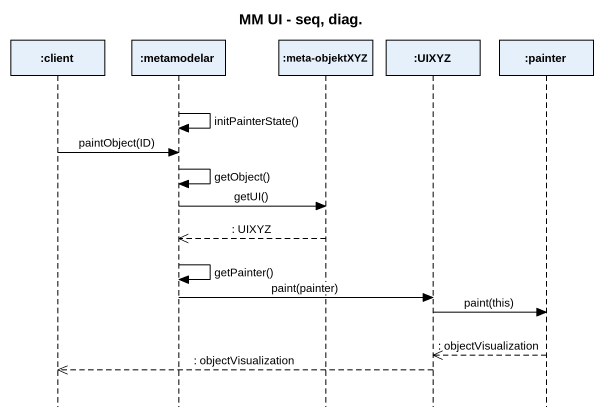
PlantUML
@startuml
title MM UI - seq, diag.
hide footbox
participant ":client" as client
participant ":metamodelar" as metamodelar
participant ":meta-objektXYZ" as meta_objektXYZ
participant ":UIXYZ" as UIXYZ
participant ":painter" as painter

metamodelar -> metamodelar : initPainterState()
client -> metamodelar : paintObject(ID)
metamodelar -> metamodelar : getObject()
metamodelar -> meta_objektXYZ : getUI()
meta_objektXYZ -->> metamodelar : : UIXYZ
metamodelar -> metamodelar : getPainter()
metamodelar -> UIXYZ : paint(painter)
UIXYZ -> painter : paint(this)
painter -->> UIXYZ : : objectVisualization
UIXYZ -->> client : : objectVisualization
@enduml
